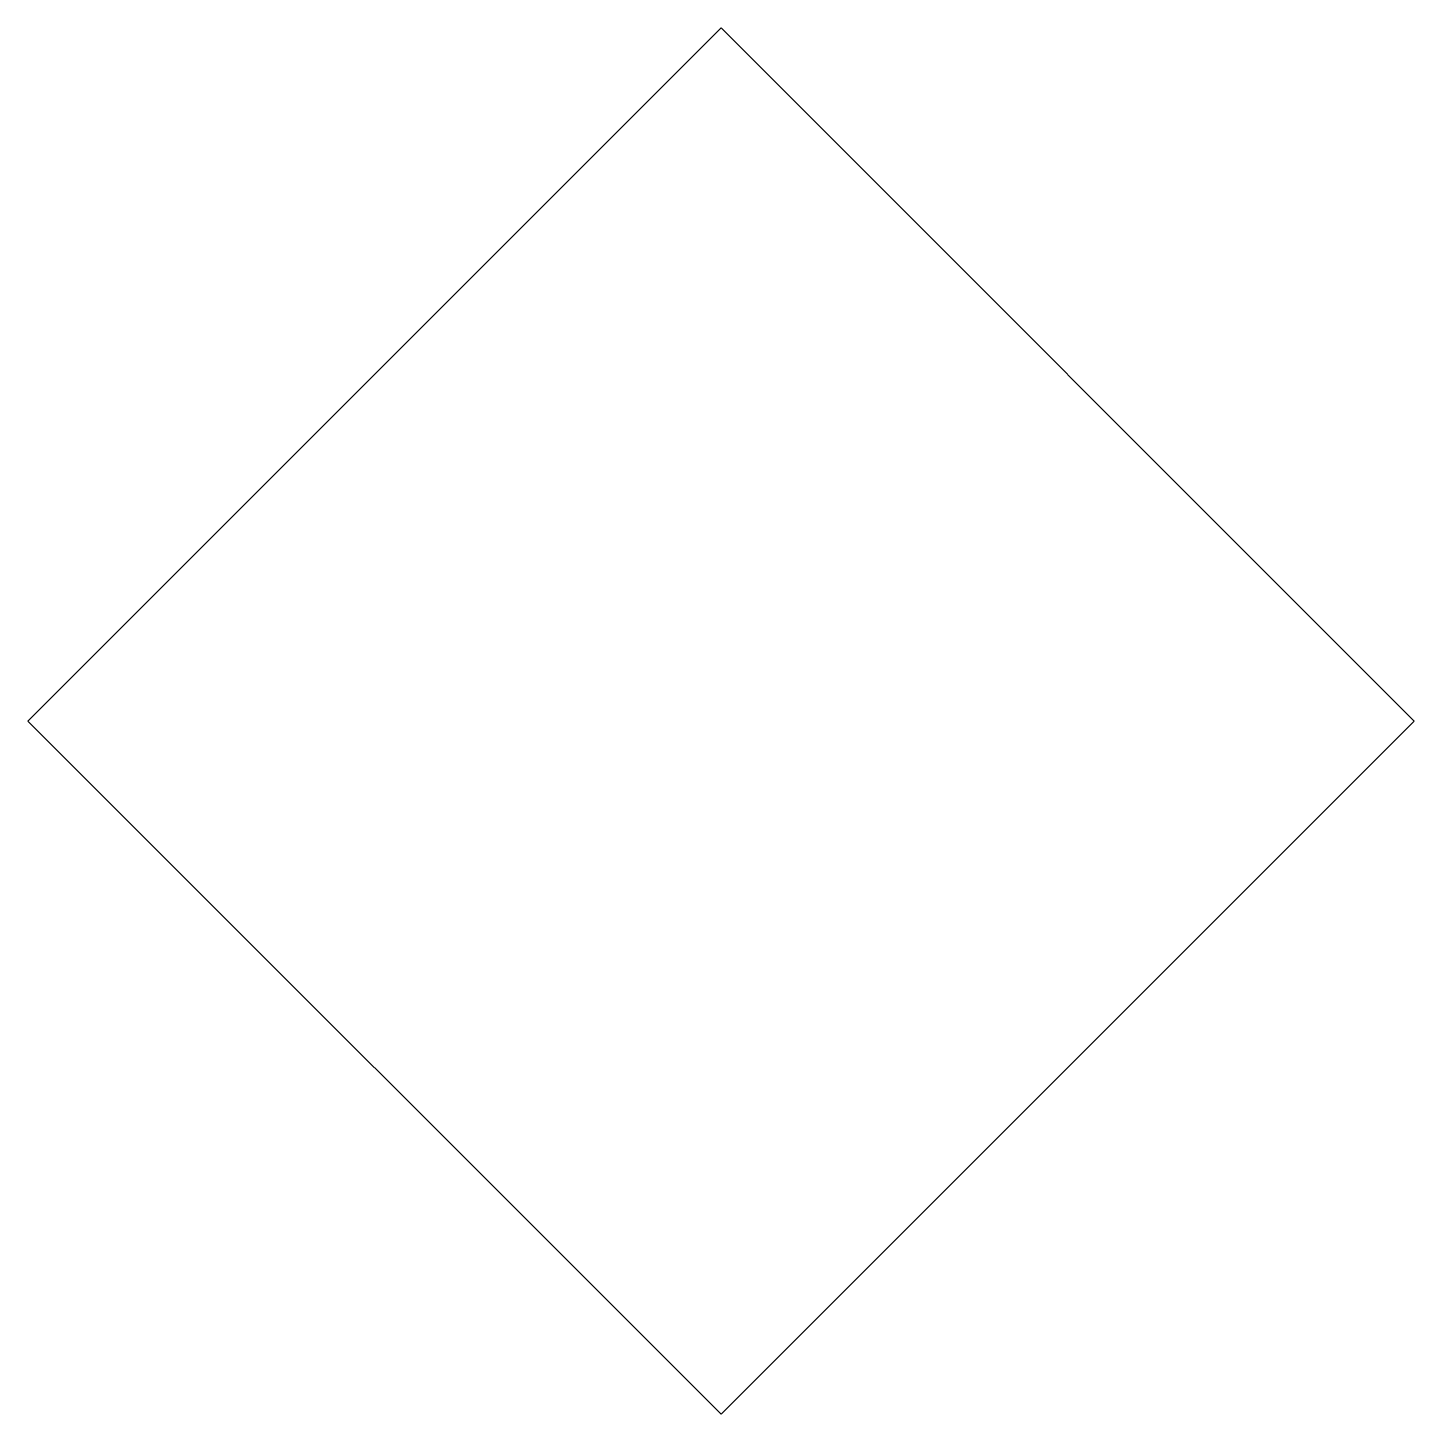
# Model space of a CAD drawing. Header units: millimetres. Extents: x 85.1 to 114.9, y -114.9 to -85.1.
import ezdxf

# ---------------------------------------------------------------- set-up
doc = ezdxf.new("R2010")
doc.units = ezdxf.units.MM

msp = doc.modelspace()

# ---------------------------------------------------------------- linework, layer by layer
for p, q in [((100, -85.115), (85.115, -100)), ((114.885, -100), (100, -85.115)), ((85.115, -100), (100, -114.885)), ((100, -114.885), (114.885, -100))]:
    msp.add_line(p, q)

doc.saveas('drawing.dxf')
